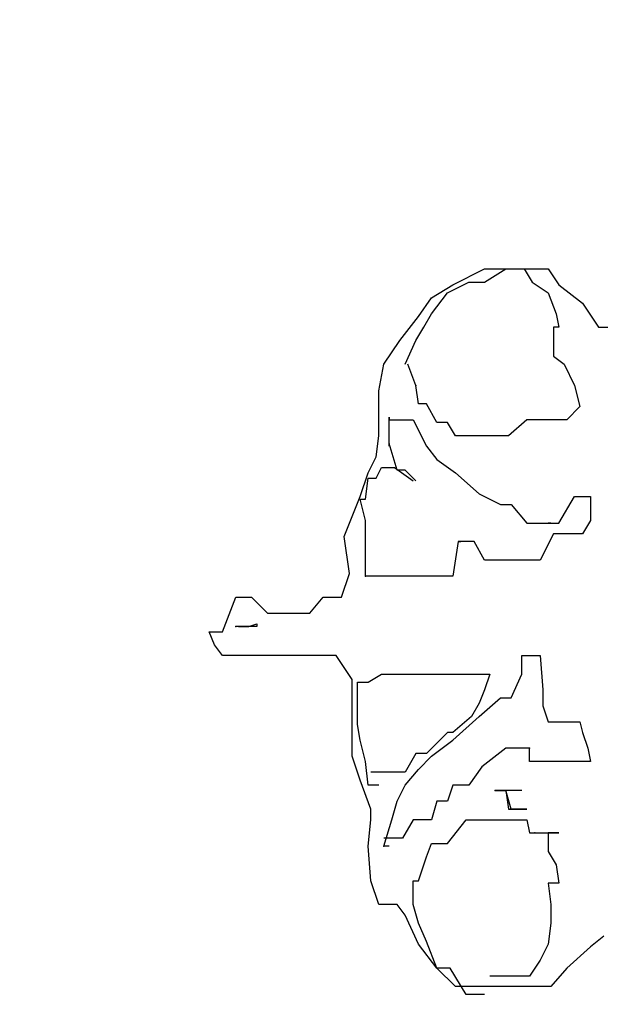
# Model space of a CAD drawing. Extents: x 731154 to 731744, y 4379381 to 4380408.
# Drawn here: x 731182.185 to 731184.38, y 4380231.716 to 4380235.47 of the extents above; entities that cross this region are included whole.
import ezdxf

# ---------------------------------------------------------------- set-up
doc = ezdxf.new("R2010")
doc.units = 0
doc.layers.get('0').update_dxf_attribs({"linetype": 'CONTINUOUS'})

msp = doc.modelspace()

# ---------------------------------------------------------------- linework, layer by layer
at = {"color": 0, "linetype": 'CONTINUOUS'}
for p, q in [((731183.82, 4380234.47), (731183.94, 4380234.53)), ((731183.82, 4380234.47), (731183.94, 4380234.53)), ((731183.94, 4380234.48), (731184.02, 4380234.53)), ((731183.94, 4380234.53), (731184.02, 4380234.53)), ((731183.94, 4380234.48), (731184.02, 4380234.53)), ((731183.94, 4380234.53), (731184.02, 4380234.53)), ((731184.02, 4380234.53), (731184.09, 4380234.53)), ((731184.02, 4380234.53), (731184.11, 4380234.53)), ((731184.02, 4380234.53), (731184.09, 4380234.53)), ((731184.02, 4380234.53), (731184.11, 4380234.53)), ((731184.09, 4380234.53), (731184.12, 4380234.48)), ((731184.09, 4380234.53), (731184.12, 4380234.48)), ((731184.11, 4380234.53), (731184.18, 4380234.53)), ((731184.11, 4380234.53), (731184.18, 4380234.53)), ((731184.18, 4380234.53), (731184.22, 4380234.47)), ((731184.18, 4380234.53), (731184.22, 4380234.47)), ((731183.8, 4380234.44), (731183.88, 4380234.48)), ((731183.8, 4380234.44), (731183.88, 4380234.48)), ((731183.88, 4380234.48), (731183.94, 4380234.48)), ((731183.88, 4380234.48), (731183.94, 4380234.48)), ((731184.12, 4380234.48), (731184.18, 4380234.44)), ((731184.12, 4380234.48), (731184.18, 4380234.44)), ((731183.74, 4380234.42), (731183.82, 4380234.47)), ((731183.74, 4380234.42), (731183.82, 4380234.47)), ((731183.74, 4380234.36), (731183.8, 4380234.44)), ((731183.74, 4380234.36), (731183.8, 4380234.44)), ((731184.18, 4380234.44), (731184.21, 4380234.36)), ((731184.18, 4380234.44), (731184.21, 4380234.36)), ((731184.22, 4380234.47), (731184.31, 4380234.4)), ((731184.22, 4380234.47), (731184.31, 4380234.4)), ((731183.69, 4380234.35), (731183.74, 4380234.42)), ((731183.69, 4380234.35), (731183.74, 4380234.42)), ((731184.31, 4380234.4), (731184.37, 4380234.31)), ((731184.31, 4380234.4), (731184.37, 4380234.31)), ((731183.71, 4380234.31), (731183.74, 4380234.36)), ((731183.71, 4380234.31), (731183.74, 4380234.36)), ((731184.21, 4380234.36), (731184.22, 4380234.31)), ((731184.21, 4380234.36), (731184.22, 4380234.31)), ((731183.62, 4380234.26), (731183.69, 4380234.35)), ((731183.62, 4380234.26), (731183.69, 4380234.35)), ((731183.68, 4380234.26), (731183.71, 4380234.31)), ((731183.68, 4380234.26), (731183.71, 4380234.31)), ((731184.22, 4380234.31), (731184.2, 4380234.31)), ((731184.2, 4380234.31), (731184.2, 4380234.2)), ((731184.22, 4380234.31), (731184.2, 4380234.31)), ((731184.2, 4380234.31), (731184.2, 4380234.2)), ((731184.37, 4380234.31), (731184.42, 4380234.31)), ((731184.37, 4380234.31), (731184.42, 4380234.31)), ((731183.56, 4380234.17), (731183.62, 4380234.26)), ((731183.56, 4380234.17), (731183.62, 4380234.26)), ((731183.64, 4380234.17), (731183.68, 4380234.26)), ((731183.64, 4380234.17), (731183.68, 4380234.26)), ((731184.2, 4380234.2), (731184.24, 4380234.17)), ((731184.2, 4380234.2), (731184.24, 4380234.17)), ((731183.54, 4380234.07), (731183.56, 4380234.17)), ((731183.54, 4380234.07), (731183.56, 4380234.17)), ((731183.68, 4380234.09), (731183.65, 4380234.17)), ((731183.68, 4380234.09), (731183.65, 4380234.17)), ((731184.24, 4380234.17), (731184.28, 4380234.09)), ((731184.24, 4380234.17), (731184.28, 4380234.09)), ((731183.54, 4380233.96), (731183.54, 4380234.07)), ((731183.54, 4380233.96), (731183.54, 4380234.07)), ((731183.69, 4380234.02), (731183.68, 4380234.09)), ((731183.69, 4380234.02), (731183.68, 4380234.09)), ((731184.28, 4380234.09), (731184.3, 4380234.01)), ((731184.28, 4380234.09), (731184.3, 4380234.01)), ((731183.72, 4380234.02), (731183.69, 4380234.02)), ((731183.72, 4380234.02), (731183.69, 4380234.02)), ((731183.76, 4380233.95), (731183.72, 4380234.02)), ((731183.76, 4380233.95), (731183.72, 4380234.02)), ((731184.3, 4380234.01), (731184.25, 4380233.96)), ((731184.3, 4380234.01), (731184.25, 4380233.96)), ((731183.54, 4380233.9), (731183.54, 4380233.96)), ((731183.54, 4380233.9), (731183.54, 4380233.96)), ((731183.58, 4380233.86), (731183.58, 4380233.97)), ((731183.58, 4380233.97), (731183.58, 4380233.96)), ((731183.58, 4380233.86), (731183.58, 4380233.97)), ((731183.58, 4380233.97), (731183.58, 4380233.96)), ((731183.58, 4380233.96), (731183.59, 4380233.96)), ((731183.58, 4380233.96), (731183.59, 4380233.96)), ((731183.59, 4380233.96), (731183.64, 4380233.96)), ((731183.59, 4380233.96), (731183.64, 4380233.96)), ((731183.64, 4380233.96), (731183.67, 4380233.96)), ((731183.64, 4380233.96), (731183.67, 4380233.96)), ((731183.67, 4380233.96), (731183.72, 4380233.86)), ((731183.67, 4380233.96), (731183.72, 4380233.86)), ((731183.8, 4380233.95), (731183.76, 4380233.95)), ((731183.8, 4380233.95), (731183.76, 4380233.95)), ((731183.83, 4380233.9), (731183.8, 4380233.95)), ((731183.83, 4380233.9), (731183.8, 4380233.95)), ((731184.1, 4380233.96), (731184.03, 4380233.9)), ((731184.1, 4380233.96), (731184.03, 4380233.9)), ((731184.15, 4380233.96), (731184.1, 4380233.96)), ((731184.15, 4380233.96), (731184.1, 4380233.96)), ((731184.21, 4380233.96), (731184.15, 4380233.96)), ((731184.21, 4380233.96), (731184.15, 4380233.96)), ((731184.25, 4380233.96), (731184.21, 4380233.96)), ((731184.25, 4380233.96), (731184.21, 4380233.96)), ((731183.53, 4380233.82), (731183.54, 4380233.9)), ((731183.53, 4380233.82), (731183.54, 4380233.9)), ((731183.88, 4380233.9), (731183.83, 4380233.9)), ((731183.88, 4380233.9), (731183.83, 4380233.9)), ((731183.93, 4380233.9), (731183.88, 4380233.9)), ((731183.93, 4380233.9), (731183.88, 4380233.9)), ((731184, 4380233.9), (731183.93, 4380233.9)), ((731184, 4380233.9), (731183.93, 4380233.9)), ((731184.03, 4380233.9), (731184, 4380233.9)), ((731184.03, 4380233.9), (731184, 4380233.9)), ((731183.61, 4380233.77), (731183.58, 4380233.87)), ((731183.58, 4380233.87), (731183.58, 4380233.86)), ((731183.61, 4380233.77), (731183.58, 4380233.87)), ((731183.58, 4380233.87), (731183.58, 4380233.86)), ((731183.72, 4380233.86), (731183.76, 4380233.81)), ((731183.72, 4380233.86), (731183.76, 4380233.81)), ((731183.5, 4380233.76), (731183.53, 4380233.82)), ((731183.5, 4380233.76), (731183.53, 4380233.82)), ((731183.76, 4380233.81), (731183.83, 4380233.76)), ((731183.76, 4380233.81), (731183.83, 4380233.76)), ((731183.47, 4380233.67), (731183.5, 4380233.76)), ((731183.47, 4380233.67), (731183.5, 4380233.76)), ((731183.53, 4380233.74), (731183.55, 4380233.78)), ((731183.53, 4380233.74), (731183.55, 4380233.78)), ((731183.55, 4380233.78), (731183.6, 4380233.78)), ((731183.55, 4380233.78), (731183.6, 4380233.78)), ((731183.6, 4380233.78), (731183.67, 4380233.73)), ((731183.6, 4380233.78), (731183.67, 4380233.73)), ((731183.64, 4380233.77), (731183.61, 4380233.77)), ((731183.64, 4380233.77), (731183.61, 4380233.77)), ((731183.68, 4380233.73), (731183.64, 4380233.77)), ((731183.68, 4380233.73), (731183.64, 4380233.77)), ((731183.83, 4380233.76), (731183.92, 4380233.68)), ((731183.83, 4380233.76), (731183.92, 4380233.68)), ((731183.49, 4380233.66), (731183.5, 4380233.74)), ((731183.49, 4380233.66), (731183.5, 4380233.74)), ((731183.5, 4380233.74), (731183.53, 4380233.74)), ((731183.5, 4380233.74), (731183.53, 4380233.74)), ((731183.41, 4380233.52), (731183.47, 4380233.67)), ((731183.41, 4380233.52), (731183.47, 4380233.67)), ((731183.49, 4380233.58), (731183.47, 4380233.66)), ((731183.47, 4380233.66), (731183.49, 4380233.66)), ((731183.49, 4380233.58), (731183.47, 4380233.66)), ((731183.47, 4380233.66), (731183.49, 4380233.66)), ((731183.92, 4380233.68), (731184, 4380233.64)), ((731183.92, 4380233.68), (731184, 4380233.64)), ((731184.22, 4380233.57), (731184.28, 4380233.67)), ((731184.22, 4380233.57), (731184.28, 4380233.67)), ((731184.28, 4380233.67), (731184.34, 4380233.67)), ((731184.28, 4380233.67), (731184.34, 4380233.67)), ((731184.34, 4380233.67), (731184.34, 4380233.58)), ((731184.34, 4380233.67), (731184.34, 4380233.58)), ((731184, 4380233.64), (731184.04, 4380233.64)), ((731184, 4380233.64), (731184.04, 4380233.64)), ((731184.04, 4380233.64), (731184.1, 4380233.57)), ((731184.04, 4380233.64), (731184.1, 4380233.57)), ((731183.49, 4380233.48), (731183.49, 4380233.58)), ((731183.49, 4380233.48), (731183.49, 4380233.58)), ((731184.34, 4380233.58), (731184.31, 4380233.53)), ((731184.34, 4380233.58), (731184.31, 4380233.53)), ((731184.1, 4380233.57), (731184.14, 4380233.57)), ((731184.1, 4380233.57), (731184.14, 4380233.57)), ((731184.14, 4380233.57), (731184.18, 4380233.57)), ((731184.14, 4380233.57), (731184.18, 4380233.57)), ((731184.18, 4380233.57), (731184.19, 4380233.57)), ((731184.19, 4380233.57), (731184.18, 4380233.57)), ((731184.18, 4380233.57), (731184.19, 4380233.57)), ((731184.18, 4380233.57), (731184.19, 4380233.57)), ((731184.19, 4380233.57), (731184.18, 4380233.57)), ((731184.18, 4380233.57), (731184.19, 4380233.57)), ((731184.19, 4380233.57), (731184.22, 4380233.57)), ((731184.19, 4380233.57), (731184.22, 4380233.57)), ((731183.43, 4380233.38), (731183.41, 4380233.52)), ((731183.43, 4380233.38), (731183.41, 4380233.52)), ((731183.84, 4380233.5), (731183.82, 4380233.37)), ((731183.84, 4380233.5), (731183.82, 4380233.37)), ((731183.87, 4380233.5), (731183.84, 4380233.5)), ((731183.84, 4380233.5), (731183.85, 4380233.5)), ((731183.85, 4380233.5), (731183.84, 4380233.5)), ((731183.87, 4380233.5), (731183.84, 4380233.5)), ((731183.84, 4380233.5), (731183.85, 4380233.5)), ((731183.85, 4380233.5), (731183.84, 4380233.5)), ((731183.9, 4380233.5), (731183.87, 4380233.5)), ((731183.9, 4380233.5), (731183.87, 4380233.5)), ((731183.94, 4380233.43), (731183.9, 4380233.5)), ((731183.94, 4380233.43), (731183.9, 4380233.5)), ((731184.2, 4380233.53), (731184.15, 4380233.43)), ((731184.2, 4380233.53), (731184.15, 4380233.43)), ((731184.21, 4380233.53), (731184.2, 4380233.53)), ((731184.21, 4380233.53), (731184.2, 4380233.53)), ((731184.22, 4380233.53), (731184.21, 4380233.53)), ((731184.22, 4380233.53), (731184.21, 4380233.53)), ((731184.28, 4380233.53), (731184.22, 4380233.53)), ((731184.28, 4380233.53), (731184.22, 4380233.53)), ((731184.31, 4380233.53), (731184.28, 4380233.53)), ((731184.31, 4380233.53), (731184.28, 4380233.53)), ((731183.49, 4380233.37), (731183.49, 4380233.48)), ((731183.49, 4380233.37), (731183.49, 4380233.48)), ((731184, 4380233.43), (731183.94, 4380233.43)), ((731184, 4380233.43), (731183.94, 4380233.43)), ((731184.04, 4380233.43), (731184, 4380233.43)), ((731184.04, 4380233.43), (731184, 4380233.43)), ((731184.1, 4380233.43), (731184.04, 4380233.43)), ((731184.1, 4380233.43), (731184.04, 4380233.43)), ((731184.13, 4380233.43), (731184.1, 4380233.43)), ((731184.13, 4380233.43), (731184.1, 4380233.43)), ((731184.15, 4380233.43), (731184.13, 4380233.43)), ((731184.15, 4380233.43), (731184.13, 4380233.43)), ((731183.4, 4380233.29), (731183.43, 4380233.38)), ((731183.4, 4380233.29), (731183.43, 4380233.38)), ((731183.53, 4380233.37), (731183.49, 4380233.37)), ((731183.53, 4380233.37), (731183.49, 4380233.37)), ((731183.59, 4380233.37), (731183.53, 4380233.37)), ((731183.59, 4380233.37), (731183.53, 4380233.37)), ((731183.67, 4380233.37), (731183.59, 4380233.37)), ((731183.67, 4380233.37), (731183.59, 4380233.37)), ((731183.76, 4380233.37), (731183.67, 4380233.37)), ((731183.76, 4380233.37), (731183.67, 4380233.37)), ((731183.82, 4380233.37), (731183.76, 4380233.37)), ((731183.82, 4380233.37), (731183.76, 4380233.37)), ((731182.95, 4380233.16), (731183, 4380233.29)), ((731182.95, 4380233.16), (731183, 4380233.29)), ((731183, 4380233.29), (731183.02, 4380233.29)), ((731183, 4380233.29), (731183.02, 4380233.29)), ((731183.02, 4380233.29), (731183.06, 4380233.29)), ((731183.02, 4380233.29), (731183.06, 4380233.29)), ((731183.06, 4380233.29), (731183.12, 4380233.23)), ((731183.06, 4380233.29), (731183.12, 4380233.23)), ((731183.28, 4380233.23), (731183.33, 4380233.29)), ((731183.28, 4380233.23), (731183.33, 4380233.29)), ((731183.33, 4380233.29), (731183.37, 4380233.29)), ((731183.33, 4380233.29), (731183.37, 4380233.29)), ((731183.37, 4380233.29), (731183.4, 4380233.29)), ((731183.37, 4380233.29), (731183.4, 4380233.29)), ((731183.12, 4380233.23), (731183.17, 4380233.23)), ((731183.12, 4380233.23), (731183.17, 4380233.23)), ((731183.17, 4380233.23), (731183.28, 4380233.23)), ((731183.17, 4380233.23), (731183.28, 4380233.23)), ((731182.92, 4380233.11), (731182.9, 4380233.16)), ((731182.9, 4380233.16), (731182.92, 4380233.16)), ((731182.92, 4380233.11), (731182.9, 4380233.16)), ((731182.9, 4380233.16), (731182.92, 4380233.16)), ((731182.92, 4380233.16), (731182.95, 4380233.16)), ((731182.92, 4380233.16), (731182.95, 4380233.16)), ((731183.02, 4380233.18), (731183, 4380233.18)), ((731183.02, 4380233.18), (731183, 4380233.18)), ((731183.01, 4380233.18), (731183.02, 4380233.18)), ((731183.01, 4380233.18), (731183.02, 4380233.18)), ((731183.02, 4380233.18), (731183.03, 4380233.18)), ((731183.04, 4380233.18), (731183.02, 4380233.18)), ((731183.02, 4380233.18), (731183.03, 4380233.18)), ((731183.04, 4380233.18), (731183.02, 4380233.18)), ((731183.03, 4380233.18), (731183.05, 4380233.18)), ((731183.03, 4380233.18), (731183.05, 4380233.18)), ((731183.08, 4380233.18), (731183.04, 4380233.18)), ((731183.08, 4380233.18), (731183.04, 4380233.18)), ((731183.05, 4380233.18), (731183.08, 4380233.19)), ((731183.05, 4380233.18), (731183.08, 4380233.19)), ((731183.08, 4380233.19), (731183.08, 4380233.18)), ((731183.08, 4380233.19), (731183.08, 4380233.18)), ((731182.95, 4380233.07), (731182.92, 4380233.11)), ((731182.95, 4380233.07), (731182.92, 4380233.11)), ((731183.01, 4380233.07), (731182.95, 4380233.07)), ((731183.01, 4380233.07), (731182.95, 4380233.07)), ((731183.03, 4380233.07), (731183.01, 4380233.07)), ((731183.03, 4380233.07), (731183.01, 4380233.07)), ((731183.09, 4380233.07), (731183.03, 4380233.07)), ((731183.09, 4380233.07), (731183.03, 4380233.07)), ((731183.13, 4380233.07), (731183.09, 4380233.07)), ((731183.13, 4380233.07), (731183.09, 4380233.07)), ((731183.19, 4380233.07), (731183.13, 4380233.07)), ((731183.19, 4380233.07), (731183.13, 4380233.07)), ((731183.26, 4380233.07), (731183.19, 4380233.07)), ((731183.26, 4380233.07), (731183.19, 4380233.07)), ((731183.28, 4380233.07), (731183.26, 4380233.07)), ((731183.28, 4380233.07), (731183.26, 4380233.07)), ((731183.3, 4380233.07), (731183.28, 4380233.07)), ((731183.3, 4380233.07), (731183.28, 4380233.07)), ((731183.38, 4380233.07), (731183.3, 4380233.07)), ((731183.38, 4380233.07), (731183.3, 4380233.07)), ((731183.44, 4380232.98), (731183.38, 4380233.07)), ((731183.44, 4380232.98), (731183.38, 4380233.07)), ((731184.08, 4380233), (731184.08, 4380233.07)), ((731184.08, 4380233.07), (731184.1, 4380233.07)), ((731184.08, 4380233), (731184.08, 4380233.07)), ((731184.08, 4380233.07), (731184.1, 4380233.07)), ((731184.1, 4380233.07), (731184.14, 4380233.07)), ((731184.1, 4380233.07), (731184.14, 4380233.07)), ((731184.14, 4380233.07), (731184.15, 4380233.07)), ((731184.14, 4380233.07), (731184.15, 4380233.07)), ((731184.15, 4380233.07), (731184.16, 4380232.94)), ((731184.15, 4380233.07), (731184.16, 4380232.94)), ((731183.44, 4380232.92), (731183.44, 4380232.98)), ((731183.44, 4380232.92), (731183.44, 4380232.98)), ((731183.46, 4380232.89), (731183.46, 4380232.97)), ((731183.46, 4380232.97), (731183.5, 4380232.97)), ((731183.46, 4380232.89), (731183.46, 4380232.97)), ((731183.46, 4380232.97), (731183.5, 4380232.97)), ((731183.5, 4380232.97), (731183.55, 4380233)), ((731183.5, 4380232.97), (731183.55, 4380233)), ((731183.55, 4380233), (731183.65, 4380233)), ((731183.55, 4380233), (731183.65, 4380233)), ((731183.65, 4380233), (731183.74, 4380233)), ((731183.65, 4380233), (731183.74, 4380233)), ((731183.74, 4380233), (731183.76, 4380233)), ((731183.74, 4380233), (731183.76, 4380233)), ((731183.76, 4380233), (731183.82, 4380233)), ((731183.76, 4380233), (731183.82, 4380233)), ((731183.82, 4380233), (731183.9, 4380233)), ((731183.82, 4380233), (731183.9, 4380233)), ((731183.9, 4380233), (731183.94, 4380233)), ((731183.9, 4380233), (731183.94, 4380233)), ((731183.94, 4380233), (731183.96, 4380233)), ((731183.96, 4380233), (731183.94, 4380232.94)), ((731183.94, 4380233), (731183.96, 4380233)), ((731183.96, 4380233), (731183.94, 4380232.94)), ((731184.04, 4380232.91), (731184.08, 4380233)), ((731184.04, 4380232.91), (731184.08, 4380233)), ((731183.94, 4380232.94), (731183.92, 4380232.89)), ((731183.94, 4380232.94), (731183.92, 4380232.89)), ((731184.16, 4380232.94), (731184.16, 4380232.88)), ((731184.16, 4380232.94), (731184.16, 4380232.88)), ((731183.44, 4380232.87), (731183.44, 4380232.92)), ((731183.44, 4380232.87), (731183.44, 4380232.92)), ((731183.92, 4380232.84), (731184, 4380232.91)), ((731183.92, 4380232.84), (731184, 4380232.91)), ((731184, 4380232.91), (731184.04, 4380232.91)), ((731184, 4380232.91), (731184.04, 4380232.91)), ((731183.44, 4380232.75), (731183.44, 4380232.87)), ((731183.44, 4380232.75), (731183.44, 4380232.87)), ((731183.46, 4380232.81), (731183.46, 4380232.89)), ((731183.46, 4380232.81), (731183.46, 4380232.89)), ((731183.92, 4380232.89), (731183.89, 4380232.84)), ((731183.92, 4380232.89), (731183.89, 4380232.84)), ((731184.16, 4380232.88), (731184.18, 4380232.82)), ((731184.16, 4380232.88), (731184.18, 4380232.82)), ((731183.89, 4380232.84), (731183.82, 4380232.78)), ((731183.82, 4380232.75), (731183.92, 4380232.84)), ((731183.89, 4380232.84), (731183.82, 4380232.78)), ((731183.82, 4380232.75), (731183.92, 4380232.84)), ((731184.18, 4380232.82), (731184.2, 4380232.82)), ((731184.18, 4380232.82), (731184.2, 4380232.82)), ((731184.2, 4380232.82), (731184.25, 4380232.82)), ((731184.2, 4380232.82), (731184.25, 4380232.82)), ((731184.25, 4380232.82), (731184.3, 4380232.82)), ((731184.25, 4380232.82), (731184.3, 4380232.82)), ((731184.3, 4380232.82), (731184.31, 4380232.78)), ((731184.3, 4380232.82), (731184.31, 4380232.78)), ((731183.47, 4380232.75), (731183.46, 4380232.81)), ((731183.47, 4380232.75), (731183.46, 4380232.81)), ((731183.44, 4380232.69), (731183.44, 4380232.75)), ((731183.44, 4380232.69), (731183.44, 4380232.75)), ((731183.49, 4380232.67), (731183.47, 4380232.75)), ((731183.49, 4380232.67), (731183.47, 4380232.75)), ((731183.8, 4380232.78), (731183.72, 4380232.7)), ((731183.8, 4380232.78), (731183.72, 4380232.7)), ((731183.74, 4380232.69), (731183.82, 4380232.75)), ((731183.74, 4380232.69), (731183.82, 4380232.75)), ((731183.82, 4380232.78), (731183.8, 4380232.78)), ((731183.82, 4380232.78), (731183.8, 4380232.78)), ((731184.31, 4380232.78), (731184.33, 4380232.72)), ((731184.31, 4380232.78), (731184.33, 4380232.72)), ((731184.02, 4380232.72), (731183.93, 4380232.65)), ((731184.02, 4380232.72), (731183.93, 4380232.65)), ((731184.09, 4380232.72), (731184.02, 4380232.72)), ((731184.09, 4380232.72), (731184.02, 4380232.72)), ((731184.11, 4380232.72), (731184.09, 4380232.72)), ((731184.11, 4380232.72), (731184.09, 4380232.72)), ((731184.11, 4380232.67), (731184.11, 4380232.72)), ((731184.11, 4380232.67), (731184.11, 4380232.72)), ((731184.33, 4380232.72), (731184.34, 4380232.67)), ((731184.33, 4380232.72), (731184.34, 4380232.67)), ((731183.47, 4380232.6), (731183.44, 4380232.69)), ((731183.47, 4380232.6), (731183.44, 4380232.69)), ((731183.5, 4380232.58), (731183.49, 4380232.67)), ((731183.5, 4380232.58), (731183.49, 4380232.67)), ((731183.68, 4380232.7), (731183.64, 4380232.63)), ((731183.68, 4380232.7), (731183.64, 4380232.63)), ((731183.72, 4380232.7), (731183.68, 4380232.7)), ((731183.72, 4380232.7), (731183.68, 4380232.7)), ((731183.69, 4380232.64), (731183.74, 4380232.69)), ((731183.69, 4380232.64), (731183.74, 4380232.69)), ((731184.13, 4380232.67), (731184.11, 4380232.67)), ((731184.13, 4380232.67), (731184.11, 4380232.67)), ((731184.16, 4380232.67), (731184.13, 4380232.67)), ((731184.16, 4380232.67), (731184.13, 4380232.67)), ((731184.22, 4380232.67), (731184.16, 4380232.67)), ((731184.22, 4380232.67), (731184.16, 4380232.67)), ((731184.28, 4380232.67), (731184.22, 4380232.67)), ((731184.28, 4380232.67), (731184.22, 4380232.67)), ((731184.33, 4380232.67), (731184.28, 4380232.67)), ((731184.33, 4380232.67), (731184.28, 4380232.67)), ((731184.34, 4380232.67), (731184.33, 4380232.67)), ((731184.34, 4380232.67), (731184.33, 4380232.67)), ((731183.64, 4380232.58), (731183.69, 4380232.64)), ((731183.64, 4380232.58), (731183.69, 4380232.64)), ((731183.93, 4380232.65), (731183.88, 4380232.58)), ((731183.93, 4380232.65), (731183.88, 4380232.58)), ((731183.51, 4380232.49), (731183.47, 4380232.6)), ((731183.51, 4380232.49), (731183.47, 4380232.6)), ((731183.53, 4380232.63), (731183.51, 4380232.63)), ((731183.53, 4380232.63), (731183.51, 4380232.63)), ((731183.58, 4380232.63), (731183.53, 4380232.63)), ((731183.58, 4380232.63), (731183.53, 4380232.63)), ((731183.61, 4380232.63), (731183.58, 4380232.63)), ((731183.61, 4380232.63), (731183.58, 4380232.63)), ((731183.64, 4380232.63), (731183.61, 4380232.63)), ((731183.64, 4380232.63), (731183.61, 4380232.63)), ((731183.54, 4380232.58), (731183.5, 4380232.58)), ((731183.54, 4380232.58), (731183.5, 4380232.58)), ((731183.61, 4380232.52), (731183.64, 4380232.58)), ((731183.61, 4380232.52), (731183.64, 4380232.58)), ((731183.82, 4380232.58), (731183.8, 4380232.52)), ((731183.82, 4380232.58), (731183.8, 4380232.52)), ((731183.88, 4380232.58), (731183.82, 4380232.58)), ((731183.88, 4380232.58), (731183.82, 4380232.58)), ((731184, 4380232.56), (731183.98, 4380232.56)), ((731183.98, 4380232.56), (731184, 4380232.56)), ((731184, 4380232.56), (731183.98, 4380232.56)), ((731183.98, 4380232.56), (731184, 4380232.56)), ((731184.03, 4380232.56), (731184, 4380232.56)), ((731184, 4380232.56), (731184.02, 4380232.56)), ((731184.03, 4380232.56), (731184, 4380232.56)), ((731184, 4380232.56), (731184.02, 4380232.56)), ((731184.02, 4380232.56), (731184.03, 4380232.49)), ((731184.04, 4380232.49), (731184.02, 4380232.56)), ((731184.02, 4380232.56), (731184.03, 4380232.49)), ((731184.04, 4380232.49), (731184.02, 4380232.56)), ((731184.08, 4380232.56), (731184.03, 4380232.56)), ((731184.08, 4380232.56), (731184.03, 4380232.56)), ((731183.59, 4380232.45), (731183.61, 4380232.52)), ((731183.59, 4380232.45), (731183.61, 4380232.52)), ((731183.76, 4380232.52), (731183.74, 4380232.45)), ((731183.76, 4380232.52), (731183.74, 4380232.45)), ((731183.8, 4380232.52), (731183.76, 4380232.52)), ((731183.8, 4380232.52), (731183.76, 4380232.52)), ((731183.51, 4380232.45), (731183.51, 4380232.49)), ((731183.51, 4380232.45), (731183.51, 4380232.49)), ((731184.03, 4380232.49), (731184.08, 4380232.49)), ((731184.03, 4380232.49), (731184.08, 4380232.49)), ((731184.08, 4380232.49), (731184.04, 4380232.49)), ((731184.08, 4380232.49), (731184.04, 4380232.49)), ((731184.08, 4380232.49), (731184.1, 4380232.49)), ((731184.1, 4380232.49), (731184.08, 4380232.49)), ((731184.08, 4380232.49), (731184.1, 4380232.49)), ((731184.1, 4380232.49), (731184.08, 4380232.49)), ((731183.5, 4380232.35), (731183.51, 4380232.45)), ((731183.5, 4380232.35), (731183.51, 4380232.45)), ((731183.56, 4380232.35), (731183.59, 4380232.45)), ((731183.56, 4380232.35), (731183.59, 4380232.45)), ((731183.67, 4380232.45), (731183.63, 4380232.38)), ((731183.67, 4380232.45), (731183.63, 4380232.38)), ((731183.72, 4380232.45), (731183.67, 4380232.45)), ((731183.72, 4380232.45), (731183.67, 4380232.45)), ((731183.74, 4380232.45), (731183.72, 4380232.45)), ((731183.74, 4380232.45), (731183.72, 4380232.45)), ((731183.8, 4380232.36), (731183.87, 4380232.45)), ((731183.8, 4380232.36), (731183.87, 4380232.45)), ((731183.87, 4380232.45), (731183.92, 4380232.45)), ((731183.87, 4380232.45), (731183.92, 4380232.45)), ((731183.92, 4380232.45), (731184, 4380232.45)), ((731183.92, 4380232.45), (731184, 4380232.45)), ((731184, 4380232.45), (731184.02, 4380232.45)), ((731184, 4380232.45), (731184.02, 4380232.45)), ((731184.02, 4380232.45), (731184.08, 4380232.45)), ((731184.02, 4380232.45), (731184.08, 4380232.45)), ((731184.08, 4380232.45), (731184.1, 4380232.45)), ((731184.08, 4380232.45), (731184.1, 4380232.45)), ((731184.1, 4380232.45), (731184.11, 4380232.4)), ((731184.1, 4380232.45), (731184.11, 4380232.4)), ((731183.6, 4380232.38), (731183.56, 4380232.38)), ((731183.6, 4380232.38), (731183.56, 4380232.38)), ((731183.63, 4380232.38), (731183.6, 4380232.38)), ((731183.63, 4380232.38), (731183.6, 4380232.38)), ((731184.11, 4380232.4), (731184.13, 4380232.4)), ((731184.11, 4380232.4), (731184.13, 4380232.4)), ((731184.13, 4380232.4), (731184.16, 4380232.4)), ((731184.13, 4380232.4), (731184.16, 4380232.4)), ((731184.16, 4380232.4), (731184.2, 4380232.4)), ((731184.16, 4380232.4), (731184.2, 4380232.4)), ((731184.21, 4380232.4), (731184.18, 4380232.4)), ((731184.18, 4380232.4), (731184.18, 4380232.33)), ((731184.21, 4380232.4), (731184.18, 4380232.4)), ((731184.18, 4380232.4), (731184.18, 4380232.33)), ((731184.2, 4380232.4), (731184.22, 4380232.4)), ((731184.2, 4380232.4), (731184.22, 4380232.4)), ((731184.22, 4380232.4), (731184.21, 4380232.4)), ((731184.22, 4380232.4), (731184.21, 4380232.4)), ((731183.51, 4380232.22), (731183.5, 4380232.35)), ((731183.51, 4380232.22), (731183.5, 4380232.35)), ((731183.58, 4380232.35), (731183.56, 4380232.35)), ((731183.58, 4380232.35), (731183.56, 4380232.35)), ((731183.72, 4380232.31), (731183.74, 4380232.36)), ((731183.72, 4380232.31), (731183.74, 4380232.36)), ((731183.74, 4380232.36), (731183.8, 4380232.36)), ((731183.74, 4380232.36), (731183.8, 4380232.36)), ((731183.69, 4380232.22), (731183.72, 4380232.31)), ((731183.69, 4380232.22), (731183.72, 4380232.31)), ((731184.18, 4380232.33), (731184.21, 4380232.28)), ((731184.18, 4380232.33), (731184.21, 4380232.28)), ((731184.21, 4380232.28), (731184.22, 4380232.21)), ((731184.21, 4380232.28), (731184.22, 4380232.21)), ((731183.54, 4380232.13), (731183.51, 4380232.22)), ((731183.54, 4380232.13), (731183.51, 4380232.22)), ((731183.67, 4380232.13), (731183.67, 4380232.22)), ((731183.67, 4380232.22), (731183.69, 4380232.22)), ((731183.67, 4380232.13), (731183.67, 4380232.22)), ((731183.67, 4380232.22), (731183.69, 4380232.22)), ((731184.22, 4380232.21), (731184.18, 4380232.21)), ((731184.18, 4380232.21), (731184.19, 4380232.13)), ((731184.22, 4380232.21), (731184.18, 4380232.21)), ((731184.18, 4380232.21), (731184.19, 4380232.13)), ((731183.56, 4380232.13), (731183.54, 4380232.13)), ((731183.56, 4380232.13), (731183.54, 4380232.13)), ((731183.61, 4380232.13), (731183.56, 4380232.13)), ((731183.61, 4380232.13), (731183.56, 4380232.13)), ((731183.64, 4380232.09), (731183.61, 4380232.13)), ((731183.64, 4380232.09), (731183.61, 4380232.13)), ((731183.69, 4380232.06), (731183.67, 4380232.13)), ((731183.69, 4380232.06), (731183.67, 4380232.13)), ((731184.19, 4380232.13), (731184.19, 4380232.06)), ((731184.19, 4380232.13), (731184.19, 4380232.06)), ((731183.69, 4380231.98), (731183.64, 4380232.09)), ((731183.69, 4380231.98), (731183.64, 4380232.09)), ((731183.72, 4380231.99), (731183.69, 4380232.06)), ((731183.72, 4380231.99), (731183.69, 4380232.06)), ((731184.19, 4380232.06), (731184.18, 4380231.98)), ((731184.19, 4380232.06), (731184.18, 4380231.98)), ((731184.39, 4380232.01), (731184.34, 4380231.97)), ((731184.39, 4380232.01), (731184.34, 4380231.97)), ((731183.76, 4380231.89), (731183.69, 4380231.98)), ((731183.76, 4380231.89), (731183.69, 4380231.98)), ((731183.76, 4380231.89), (731183.72, 4380231.99)), ((731183.76, 4380231.89), (731183.72, 4380231.99)), ((731184.18, 4380231.98), (731184.15, 4380231.92)), ((731184.18, 4380231.98), (731184.15, 4380231.92)), ((731184.34, 4380231.97), (731184.25, 4380231.89)), ((731184.34, 4380231.97), (731184.25, 4380231.89)), ((731184.15, 4380231.92), (731184.11, 4380231.86)), ((731184.15, 4380231.92), (731184.11, 4380231.86)), ((731183.81, 4380231.89), (731183.76, 4380231.89)), ((731183.83, 4380231.82), (731183.76, 4380231.89)), ((731183.81, 4380231.89), (731183.76, 4380231.89)), ((731183.83, 4380231.82), (731183.76, 4380231.89)), ((731183.87, 4380231.79), (731183.81, 4380231.89)), ((731183.87, 4380231.79), (731183.81, 4380231.89)), ((731184.25, 4380231.89), (731184.19, 4380231.82)), ((731184.25, 4380231.89), (731184.19, 4380231.82)), ((731184.02, 4380231.86), (731183.96, 4380231.86)), ((731184.02, 4380231.86), (731183.96, 4380231.86)), ((731184.08, 4380231.86), (731184.02, 4380231.86)), ((731184.08, 4380231.86), (731184.02, 4380231.86)), ((731184.11, 4380231.86), (731184.08, 4380231.86)), ((731184.11, 4380231.86), (731184.08, 4380231.86)), ((731183.91, 4380231.82), (731183.83, 4380231.82)), ((731183.91, 4380231.82), (731183.83, 4380231.82)), ((731184, 4380231.82), (731183.91, 4380231.82)), ((731184, 4380231.82), (731183.91, 4380231.82)), ((731184.08, 4380231.82), (731184, 4380231.82)), ((731184.08, 4380231.82), (731184, 4380231.82)), ((731184.19, 4380231.82), (731184.08, 4380231.82)), ((731184.19, 4380231.82), (731184.08, 4380231.82)), ((731183.94, 4380231.79), (731183.87, 4380231.79)), ((731183.94, 4380231.79), (731183.87, 4380231.79))]:
    msp.add_line(p, q, dxfattribs=at)
for p in [(731183.68, 4380234.09), (731183.68, 4380234.09), (731183.49, 4380233.37), (731183.49, 4380233.37), (731183, 4380233.18), (731183, 4380233.18), (731184.11, 4380232.72), (731184.11, 4380232.72), (731183.98, 4380232.56), (731183.98, 4380232.56), (731184.13, 4380232.4), (731184.13, 4380232.4), (731183.56, 4380232.35), (731183.56, 4380232.35)]:
    msp.add_point(p, dxfattribs=at)

# ---------------------------------------------------------------- meshes
mesh = msp.add_polyface(dxfattribs=at)
corners = [(731154.5, 4379381), (731154.5, 4379381), (731154.5, 4379571.9618), (731462.5, 4379381), (731154.5, 4379746.4935), (731744, 4379381), (731154.5, 4380407.5), (731744, 4380042.0065), (731744, 4380407.5)]
mesh.append_faces([[corners[k] for k in face] for face in [(0, 1, 3, 2), (2, 3, 5, 4), (4, 5, 7, 6), (6, 7, 8, 8)]], dxfattribs={"vtx0": -1, "vtx2": -1, "color": 0})
mesh = msp.add_polyface(dxfattribs=at)
corners = [(731164.5, 4380221), (731164.5, 4380221), (731164.5, 4380395.2713), (731445.58, 4380221), (731164.5, 4380401.5), (731445.58, 4380227.2287), (731445.58, 4380401.5)]
mesh.append_faces([[corners[k] for k in face] for face in [(0, 1, 3, 2), (2, 3, 5, 4), (4, 5, 6, 6)]], dxfattribs={"vtx0": -1, "vtx2": -1, "color": 0})

doc.saveas('drawing.dxf')
